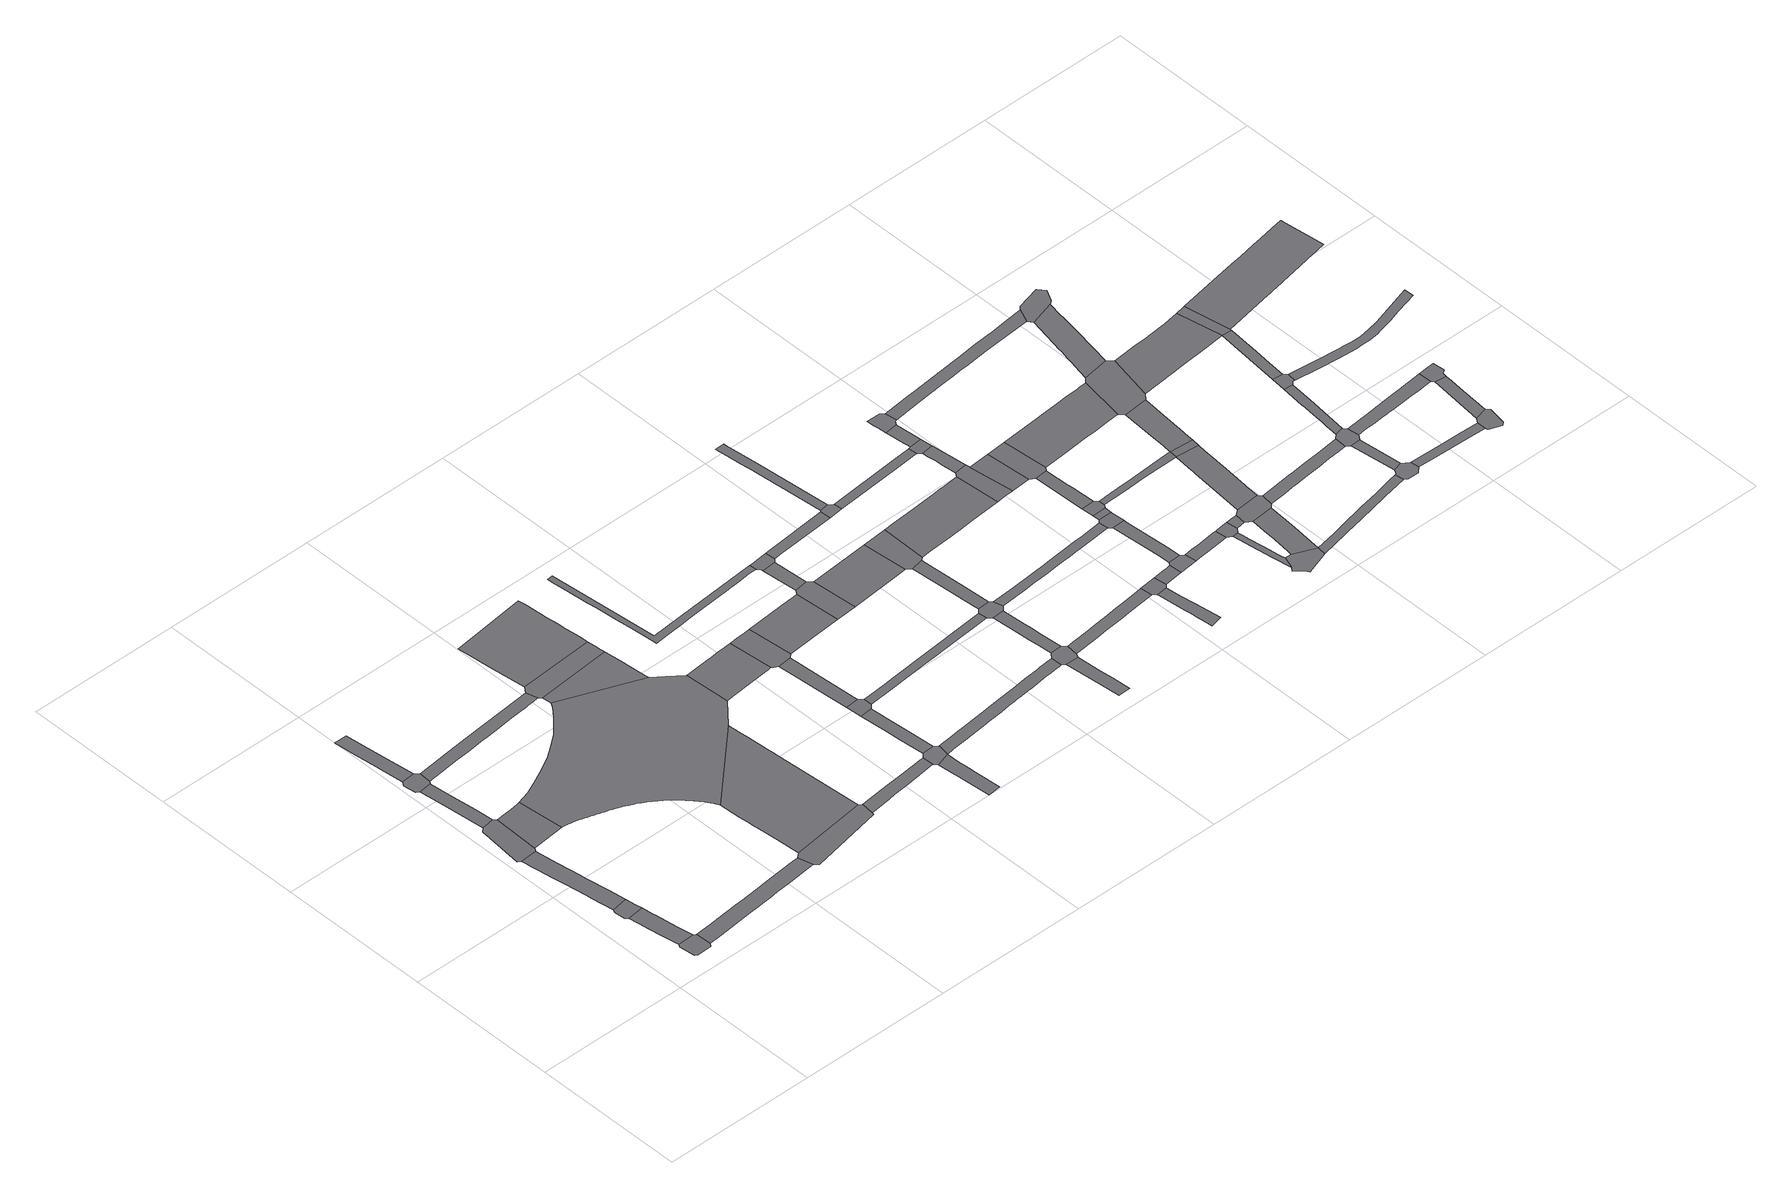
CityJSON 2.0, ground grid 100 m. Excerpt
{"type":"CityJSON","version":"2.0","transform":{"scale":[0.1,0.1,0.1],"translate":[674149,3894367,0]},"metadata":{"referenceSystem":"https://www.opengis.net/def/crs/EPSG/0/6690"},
"CityObjects":{
"road1":{"type":"Road","attributes":{"function":"9","usage":"9","RoadStructureAttribute.widthType":"9","RoadStructureAttribute.width":-9999,"RoadStructureAttribute.sectionType":"9"},"geometry":[{"type":"MultiSurface","lod":"1","boundaries":[[[0,1,2,3,4,5,6,7]]]}]},
"road2":{"type":"Road","attributes":{"function":"9","usage":"9","RoadStructureAttribute.widthType":"2","RoadStructureAttribute.width":10.24,"RoadStructureAttribute.sectionType":"1"},"geometry":[{"type":"MultiSurface","lod":"1","boundaries":[[[8,9,10,11,12,13,14,15,16,0,7]]]}]},
"road3":{"type":"Road","attributes":{"function":"9","usage":"9","RoadStructureAttribute.widthType":"9","RoadStructureAttribute.width":-9999,"RoadStructureAttribute.sectionType":"9"},"geometry":[{"type":"MultiSurface","lod":"1","boundaries":[[[17,18,19,12,11,20,21]]]}]},
"road4":{"type":"Road","attributes":{"function":"9","usage":"9","RoadStructureAttribute.widthType":"2","RoadStructureAttribute.width":10.24,"RoadStructureAttribute.sectionType":"1"},"geometry":[{"type":"MultiSurface","lod":"1","boundaries":[[[22,23,24,25,26,27,28,29,30,31,32,33,34,35,36,17,21]]]}]},
"road5":{"type":"Road","attributes":{"function":"9","usage":"9","RoadStructureAttribute.widthType":"9","RoadStructureAttribute.width":-9999,"RoadStructureAttribute.sectionType":"9"},"geometry":[{"type":"MultiSurface","lod":"1","boundaries":[[[37,38,39,27,26,40,41,42]]]}]},
"road6":{"type":"Road","attributes":{"function":"9","usage":"9","RoadStructureAttribute.widthType":"2","RoadStructureAttribute.width":6.86,"RoadStructureAttribute.sectionType":"1"},"geometry":[{"type":"MultiSurface","lod":"1","boundaries":[[[43,44,45,46,47,48,49,37,42]]]}]},
"road7":{"type":"Road","attributes":{"function":"9","usage":"9","RoadStructureAttribute.widthType":"9","RoadStructureAttribute.width":-9999,"RoadStructureAttribute.sectionType":"9"},"geometry":[{"type":"MultiSurface","lod":"1","boundaries":[[[50,51,52,48,47,53,54,55]]]}]},
"road8":{"type":"Road","attributes":{"function":"1","usage":"2","RoadStructureAttribute.widthType":"1","RoadStructureAttribute.width":35.46,"RoadStructureAttribute.sectionType":"7"},"geometry":[{"type":"MultiSurface","lod":"1","boundaries":[[[56,57,58,41,40,59,60,61]]]}]},
"road9":{"type":"Road","attributes":{"function":"9","usage":"9","RoadStructureAttribute.widthType":"2","RoadStructureAttribute.width":7.1,"RoadStructureAttribute.sectionType":"1"},"geometry":[{"type":"MultiSurface","lod":"1","boundaries":[[[62,63,64,65,66,67,68,50,55]]]}]},
"road10":{"type":"Road","attributes":{"function":"9","usage":"9","RoadStructureAttribute.widthType":"2","RoadStructureAttribute.width":9.06,"RoadStructureAttribute.sectionType":"1"},"geometry":[{"type":"MultiSurface","lod":"1","boundaries":[[[69,70,71,72,73,74,75,76,77,78,6,5,79,80,81,82,83,84,85,86,87,88,89]]]}]},
"road11":{"type":"Road","attributes":{"function":"9","usage":"9","RoadStructureAttribute.widthType":"2","RoadStructureAttribute.width":7.76,"RoadStructureAttribute.sectionType":"1"},"geometry":[{"type":"MultiSurface","lod":"1","boundaries":[[[90,91,92,93,54,53,94,95,96,97,98,99,100,101,102,103,104,105,106,107]]]}]},
"road12":{"type":"Road","attributes":{"function":"9","usage":"9","RoadStructureAttribute.widthType":"9","RoadStructureAttribute.width":-9999,"RoadStructureAttribute.sectionType":"9"},"geometry":[{"type":"MultiSurface","lod":"1","boundaries":[[[108,109,110,111,112,113,114,115,116,117,118,119,120,61,60,121,122,123,124,125,126,127,128,129,130,131,132,133,134,135,136,137,138,139,140,141,142,143,144,145,146,147,148,149,150,151,152,153,154,155,156,157,158,159,160,161,162,163,164,165,166,167,168,169,170,171,172,173,174,175,176,177,178,179,180,181,182,183,184,185,186,187,188]]]}]},
"road13":{"type":"Road","attributes":{"function":"9","usage":"9","RoadStructureAttribute.widthType":"9","RoadStructureAttribute.width":-9999,"RoadStructureAttribute.sectionType":"9"},"geometry":[{"type":"MultiSurface","lod":"1","boundaries":[[[189,190,191,192,89,88,193,194]]]}]},
"road14":{"type":"Road","attributes":{"function":"1","usage":"1","RoadStructureAttribute.widthType":"1","RoadStructureAttribute.width":35.46,"RoadStructureAttribute.sectionType":"7"},"geometry":[{"type":"MultiSurface","lod":"1","boundaries":[[[191,195,196,197,198,199,200,201,183,182,202,203,204,205,206,207,208,192]]]}]},
"road15":{"type":"Road","attributes":{"function":"1","usage":"1","RoadStructureAttribute.widthType":"1","RoadStructureAttribute.width":35.46,"RoadStructureAttribute.sectionType":"7"},"geometry":[{"type":"MultiSurface","lod":"1","boundaries":[[[209,210,211,212,213,214,108,188]]]}]},
"road16":{"type":"Road","attributes":{"function":"9","usage":"9","RoadStructureAttribute.widthType":"9","RoadStructureAttribute.width":-9999,"RoadStructureAttribute.sectionType":"9"},"geometry":[{"type":"MultiSurface","lod":"1","boundaries":[[[106,213,212,215,216,217,218,219,107]]]}]},
"road17":{"type":"Road","attributes":{"function":"1","usage":"1","RoadStructureAttribute.widthType":"1","RoadStructureAttribute.width":35.46,"RoadStructureAttribute.sectionType":"7"},"geometry":[{"type":"MultiSurface","lod":"1","boundaries":[[[220,221,219,218,222,223,224,225,226,227,228,229,230]]]}]},
"road18":{"type":"Road","attributes":{"function":"9","usage":"9","RoadStructureAttribute.widthType":"2","RoadStructureAttribute.width":7.78,"RoadStructureAttribute.sectionType":"1"},"geometry":[{"type":"MultiSurface","lod":"1","boundaries":[[[189,231,232,233,234,235,236,237,238,239,240,241,242,243,190]]]}]},
"road19":{"type":"Road","attributes":{"function":"9","usage":"9","RoadStructureAttribute.widthType":"2","RoadStructureAttribute.width":7.94,"RoadStructureAttribute.sectionType":"1"},"geometry":[{"type":"MultiSurface","lod":"1","boundaries":[[[244,245,246,247,248,249,250,251,252,253,254]]]}]},
"road20":{"type":"Road","attributes":{"function":"9","usage":"9","RoadStructureAttribute.widthType":"9","RoadStructureAttribute.width":-9999,"RoadStructureAttribute.sectionType":"9"},"geometry":[{"type":"MultiSurface","lod":"1","boundaries":[[[255,237,236,254,253,256,257]]]}]},
"road21":{"type":"Road","attributes":{"function":"9","usage":"2","RoadStructureAttribute.widthType":"1","RoadStructureAttribute.width":29.14,"RoadStructureAttribute.sectionType":"1"},"geometry":[{"type":"MultiSurface","lod":"1","boundaries":[[[258,259,260,261,262,186,185,263,264,265,266,267,268]]]}]},
"road22":{"type":"Road","attributes":{"function":"9","usage":"9","RoadStructureAttribute.widthType":"2","RoadStructureAttribute.width":7.85,"RoadStructureAttribute.sectionType":"1"},"geometry":[{"type":"MultiSurface","lod":"1","boundaries":[[[269,270,255,257,271,272,273,274]]]}]},
"road23":{"type":"Road","attributes":{"function":"9","usage":"9","RoadStructureAttribute.widthType":"9","RoadStructureAttribute.width":-9999,"RoadStructureAttribute.sectionType":"9"},"geometry":[{"type":"MultiSurface","lod":"1","boundaries":[[[273,275,276,277,278,274]]]}]},
"road24":{"type":"Road","attributes":{"function":"9","usage":"9","RoadStructureAttribute.widthType":"2","RoadStructureAttribute.width":7.85,"RoadStructureAttribute.sectionType":"1"},"geometry":[{"type":"MultiSurface","lod":"1","boundaries":[[[279,280,281,282,283,284,278,277,285,286,287,288]]]}]},
"road25":{"type":"Road","attributes":{"function":"9","usage":"9","RoadStructureAttribute.widthType":"9","RoadStructureAttribute.width":-9999,"RoadStructureAttribute.sectionType":"9"},"geometry":[{"type":"MultiSurface","lod":"1","boundaries":[[[289,290,268,267,291,279,288,292,293]]]}]},
"road26":{"type":"Road","attributes":{"function":"9","usage":"9","RoadStructureAttribute.widthType":"3","RoadStructureAttribute.width":5.05,"RoadStructureAttribute.sectionType":"1"},"geometry":[{"type":"MultiSurface","lod":"1","boundaries":[[[294,295,296,297,298,299,300,301,302,303,304,305,306,307,308,309,310,311,312,313,314,315,316,317,318,319,320,321]]]}]},
"road27":{"type":"Road","attributes":{"function":"9","usage":"9","RoadStructureAttribute.widthType":"2","RoadStructureAttribute.width":7.78,"RoadStructureAttribute.sectionType":"1"},"geometry":[{"type":"MultiSurface","lod":"1","boundaries":[[[322,323,324,325,326,327,328,329,330,331,332,333,334,335,336,256,253,337,338,339,340,341,342,343,344,345,346,347,348,349,350,351,352,353,354,355,356,357]]]}]},
"road28":{"type":"Road","attributes":{"function":"9","usage":"2","RoadStructureAttribute.widthType":"1","RoadStructureAttribute.width":29.14,"RoadStructureAttribute.sectionType":"1"},"geometry":[{"type":"MultiSurface","lod":"1","boundaries":[[[292,358,359,360,361,362,363,364,365,293]]]}]},
"road29":{"type":"Road","attributes":{"function":"9","usage":"9","RoadStructureAttribute.widthType":"3","RoadStructureAttribute.width":5.26,"RoadStructureAttribute.sectionType":"1"},"geometry":[{"type":"MultiSurface","lod":"1","boundaries":[[[366,367,368,369,370,371,372,373,374,375,276,275]]]}]},
"road30":{"type":"Road","attributes":{"function":"9","usage":"9","RoadStructureAttribute.widthType":"9","RoadStructureAttribute.width":-9999,"RoadStructureAttribute.sectionType":"9"},"geometry":[{"type":"MultiSurface","lod":"1","boundaries":[[[376,377,361,360,378,379]]]}]},
"road31":{"type":"Road","attributes":{"function":"9","usage":"9","RoadStructureAttribute.widthType":"2","RoadStructureAttribute.width":6.41,"RoadStructureAttribute.sectionType":"1"},"geometry":[{"type":"MultiSurface","lod":"1","boundaries":[[[376,380,381,377]]]}]},
"road32":{"type":"Road","attributes":{"function":"9","usage":"9","RoadStructureAttribute.widthType":"9","RoadStructureAttribute.width":-9999,"RoadStructureAttribute.sectionType":"9"},"geometry":[{"type":"MultiSurface","lod":"1","boundaries":[[[320,382,381,380,383,384,385,386,321]]]}]},
"road33":{"type":"Road","attributes":{"function":"9","usage":"9","RoadStructureAttribute.widthType":"2","RoadStructureAttribute.width":7.73,"RoadStructureAttribute.sectionType":"1"},"geometry":[{"type":"MultiSurface","lod":"1","boundaries":[[[387,388,389,390,391,392,393]]]}]},
"road34":{"type":"Road","attributes":{"function":"9","usage":"9","RoadStructureAttribute.widthType":"9","RoadStructureAttribute.width":-9999,"RoadStructureAttribute.sectionType":"9"},"geometry":[{"type":"MultiSurface","lod":"1","boundaries":[[[322,357,391,390,394,395,396,397,398]]]}]},
"road35":{"type":"Road","attributes":{"function":"9","usage":"2","RoadStructureAttribute.widthType":"1","RoadStructureAttribute.width":29.14,"RoadStructureAttribute.sectionType":"1"},"geometry":[{"type":"MultiSurface","lod":"1","boundaries":[[[399,400,401,379,378]]]}]},
"road36":{"type":"Road","attributes":{"function":"9","usage":"9","RoadStructureAttribute.widthType":"2","RoadStructureAttribute.width":7.37,"RoadStructureAttribute.sectionType":"1"},"geometry":[{"type":"MultiSurface","lod":"1","boundaries":[[[397,402,403,404,405,406,407,408,409,410,411,398]]]}]},
"road37":{"type":"Road","attributes":{"function":"9","usage":"9","RoadStructureAttribute.widthType":"3","RoadStructureAttribute.width":5.05,"RoadStructureAttribute.sectionType":"1"},"geometry":[{"type":"MultiSurface","lod":"1","boundaries":[[[412,413,414,415,384,383]]]}]},
"road38":{"type":"Road","attributes":{"function":"9","usage":"9","RoadStructureAttribute.widthType":"9","RoadStructureAttribute.width":-9999,"RoadStructureAttribute.sectionType":"9"},"geometry":[{"type":"MultiSurface","lod":"1","boundaries":[[[372,371,406,405,416,417,418,419]]]}]},
"road39":{"type":"Road","attributes":{"function":"9","usage":"9","RoadStructureAttribute.widthType":"2","RoadStructureAttribute.width":7.37,"RoadStructureAttribute.sectionType":"1"},"geometry":[{"type":"MultiSurface","lod":"1","boundaries":[[[418,420,421,422,423,424,425,426,427,419]]]}]},
"road40":{"type":"Road","attributes":{"function":"9","usage":"9","RoadStructureAttribute.widthType":"9","RoadStructureAttribute.width":-9999,"RoadStructureAttribute.sectionType":"9"},"geometry":[{"type":"MultiSurface","lod":"1","boundaries":[[[424,423,428,429,401,400]]]}]},
"road41":{"type":"Road","attributes":{"function":"9","usage":"9","RoadStructureAttribute.widthType":"2","RoadStructureAttribute.width":7.78,"RoadStructureAttribute.sectionType":"1"},"geometry":[{"type":"MultiSurface","lod":"1","boundaries":[[[394,430,431,432,433,434,435,436,437,438,439,440,441,442,443,444,445,395]]]}]},
"road42":{"type":"Road","attributes":{"function":"9","usage":"9","RoadStructureAttribute.widthType":"9","RoadStructureAttribute.width":-9999,"RoadStructureAttribute.sectionType":"9"},"geometry":[{"type":"MultiSurface","lod":"1","boundaries":[[[446,447,414,413,448,449]]]}]},
"road43":{"type":"Road","attributes":{"function":"9","usage":"9","RoadStructureAttribute.widthType":"2","RoadStructureAttribute.width":7.17,"RoadStructureAttribute.sectionType":"1"},"geometry":[{"type":"MultiSurface","lod":"1","boundaries":[[[450,451,452,447,446,453,454,455,456,457]]]}]},
"road44":{"type":"Road","attributes":{"function":"9","usage":"9","RoadStructureAttribute.widthType":"3","RoadStructureAttribute.width":5.62,"RoadStructureAttribute.sectionType":"1"},"geometry":[{"type":"MultiSurface","lod":"1","boundaries":[[[458,459,460,461,462,463,464,465,466,467,468,469,470,471,472,473,474,475,476,477,417,416]]]}]},
"road45":{"type":"Road","attributes":{"function":"9","usage":"2","RoadStructureAttribute.widthType":"1","RoadStructureAttribute.width":29.14,"RoadStructureAttribute.sectionType":"1"},"geometry":[{"type":"MultiSurface","lod":"1","boundaries":[[[478,479,480,481,482,483,484,485,486,429,428,487,488,489,490,491,492,493]]]}]},
"road46":{"type":"Road","attributes":{"function":"9","usage":"9","RoadStructureAttribute.widthType":"2","RoadStructureAttribute.width":7.45,"RoadStructureAttribute.sectionType":"1"},"geometry":[{"type":"MultiSurface","lod":"1","boundaries":[[[494,495,496,497,498,499,500,501,502,503,504,505]]]}]},
"road47":{"type":"Road","attributes":{"function":"9","usage":"9","RoadStructureAttribute.widthType":"9","RoadStructureAttribute.width":-9999,"RoadStructureAttribute.sectionType":"9"},"geometry":[{"type":"MultiSurface","lod":"1","boundaries":[[[504,506,507,508,438,437,509,505]]]}]},
"road48":{"type":"Road","attributes":{"function":"9","usage":"9","RoadStructureAttribute.widthType":"3","RoadStructureAttribute.width":5.05,"RoadStructureAttribute.sectionType":"1"},"geometry":[{"type":"MultiSurface","lod":"1","boundaries":[[[510,449,448,511,512,513,514,515,516]]]}]},
"road49":{"type":"Road","attributes":{"function":"9","usage":"9","RoadStructureAttribute.widthType":"2","RoadStructureAttribute.width":7.78,"RoadStructureAttribute.sectionType":"1"},"geometry":[{"type":"MultiSurface","lod":"1","boundaries":[[[517,518,507,506,519,520,521]]]}]},
"road50":{"type":"Road","attributes":{"function":"9","usage":"9","RoadStructureAttribute.widthType":"9","RoadStructureAttribute.width":-9999,"RoadStructureAttribute.sectionType":"9"},"geometry":[{"type":"MultiSurface","lod":"1","boundaries":[[[521,520,522,523,524,525]]]}]},
"road51":{"type":"Road","attributes":{"function":"9","usage":"9","RoadStructureAttribute.widthType":"9","RoadStructureAttribute.width":-9999,"RoadStructureAttribute.sectionType":"9"},"geometry":[{"type":"MultiSurface","lod":"1","boundaries":[[[478,493,526,527,528,529,530,531,532]]]}]},
"road52":{"type":"Road","attributes":{"function":"9","usage":"9","RoadStructureAttribute.widthType":"2","RoadStructureAttribute.width":7.69,"RoadStructureAttribute.sectionType":"1"},"geometry":[{"type":"MultiSurface","lod":"1","boundaries":[[[533,534,535,525,524,536,537,538,539]]]}]},
"road53":{"type":"Road","attributes":{"function":"9","usage":"9","RoadStructureAttribute.widthType":"2","RoadStructureAttribute.width":8.04,"RoadStructureAttribute.sectionType":"1"},"geometry":[{"type":"MultiSurface","lod":"1","boundaries":[[[531,540,541,542,543,544,545,546,547,532]]]}]},
"road54":{"type":"Road","attributes":{"function":"9","usage":"9","RoadStructureAttribute.widthType":"9","RoadStructureAttribute.width":-9999,"RoadStructureAttribute.sectionType":"9"},"geometry":[{"type":"MultiSurface","lod":"1","boundaries":[[[538,548,549,550,469,468,539]]]}]},
"road55":{"type":"Road","attributes":{"function":"9","usage":"9","RoadStructureAttribute.widthType":"9","RoadStructureAttribute.width":-9999,"RoadStructureAttribute.sectionType":"9"},"geometry":[{"type":"MultiSurface","lod":"1","boundaries":[[[542,541,551,552,553,516,515]]]}]},
"road56":{"type":"Road","attributes":{"function":"9","usage":"9","RoadStructureAttribute.widthType":"2","RoadStructureAttribute.width":7.69,"RoadStructureAttribute.sectionType":"1"},"geometry":[{"type":"MultiSurface","lod":"1","boundaries":[[[549,554,555,550]]]}]},
"road57":{"type":"Road","attributes":{"function":"9","usage":"2","RoadStructureAttribute.widthType":"1","RoadStructureAttribute.width":29.14,"RoadStructureAttribute.sectionType":"1"},"geometry":[{"type":"MultiSurface","lod":"1","boundaries":[[[556,557,558,529,528]]]}]},
"road58":{"type":"Road","attributes":{"function":"9","usage":"9","RoadStructureAttribute.widthType":"2","RoadStructureAttribute.width":8.04,"RoadStructureAttribute.sectionType":"1"},"geometry":[{"type":"MultiSurface","lod":"1","boundaries":[[[559,560,561,552,551,562,563]]]}]},
"road59":{"type":"Road","attributes":{"function":"9","usage":"9","RoadStructureAttribute.widthType":"9","RoadStructureAttribute.width":-9999,"RoadStructureAttribute.sectionType":"9"},"geometry":[{"type":"MultiSurface","lod":"1","boundaries":[[[564,565,566,567,555,554,568]]]}]},
"road60":{"type":"Road","attributes":{"function":"9","usage":"9","RoadStructureAttribute.widthType":"9","RoadStructureAttribute.width":-9999,"RoadStructureAttribute.sectionType":"9"},"geometry":[{"type":"MultiSurface","lod":"1","boundaries":[[[569,570,559,563,571,572,573,574,575]]]}]},
"road61":{"type":"Road","attributes":{"function":"9","usage":"9","RoadStructureAttribute.widthType":"2","RoadStructureAttribute.width":7.78,"RoadStructureAttribute.sectionType":"1"},"geometry":[{"type":"MultiSurface","lod":"1","boundaries":[[[576,577,578,579,580,581,523,522,582,583,584,585]]]}]},
"road62":{"type":"Road","attributes":{"function":"9","usage":"9","RoadStructureAttribute.widthType":"2","RoadStructureAttribute.width":7.69,"RoadStructureAttribute.sectionType":"1"},"geometry":[{"type":"MultiSurface","lod":"1","boundaries":[[[586,587,588,566,565,589,590,591,592]]]}]},
"road63":{"type":"Road","attributes":{"function":"9","usage":"9","RoadStructureAttribute.widthType":"9","RoadStructureAttribute.width":-9999,"RoadStructureAttribute.sectionType":"9"},"geometry":[{"type":"MultiSurface","lod":"1","boundaries":[[[558,557,592,591,593,594]]]}]},
"road64":{"type":"Road","attributes":{"function":"9","usage":"9","RoadStructureAttribute.widthType":"3","RoadStructureAttribute.width":4.01,"RoadStructureAttribute.sectionType":"1"},"geometry":[{"type":"MultiSurface","lod":"1","boundaries":[[[595,596,597,598,599,600,601,602,603,604,605,606]]]}]},
"road65":{"type":"Road","attributes":{"function":"9","usage":"9","RoadStructureAttribute.widthType":"9","RoadStructureAttribute.width":-9999,"RoadStructureAttribute.sectionType":"9"},"geometry":[{"type":"MultiSurface","lod":"1","boundaries":[[[607,603,602,608,609,610,611,576,585]]]}]},
"road66":{"type":"Road","attributes":{"function":"9","usage":"9","RoadStructureAttribute.widthType":"9","RoadStructureAttribute.width":-9999,"RoadStructureAttribute.sectionType":"9"},"geometry":[{"type":"MultiSurface","lod":"1","boundaries":[[[612,613,614,615,616,617,595,606]]]}]},
"road67":{"type":"Road","attributes":{"function":"9","usage":"9","RoadStructureAttribute.widthType":"2","RoadStructureAttribute.width":7.78,"RoadStructureAttribute.sectionType":"1"},"geometry":[{"type":"MultiSurface","lod":"1","boundaries":[[[618,609,608,619,620]]]}]},
"road68":{"type":"Road","attributes":{"function":"9","usage":"9","RoadStructureAttribute.widthType":"4","RoadStructureAttribute.width":3.85,"RoadStructureAttribute.sectionType":"1"},"geometry":[{"type":"MultiSurface","lod":"1","boundaries":[[[621,622,623,624,625,626,627,628,629,630,631,632,564,568]]]}]},
"road69":{"type":"Road","attributes":{"function":"9","usage":"9","RoadStructureAttribute.widthType":"2","RoadStructureAttribute.width":14.6,"RoadStructureAttribute.sectionType":"1"},"geometry":[{"type":"MultiSurface","lod":"1","boundaries":[[[633,634,635,636,637,638,639,640,617,616]]]}]},
"road70":{"type":"Road","attributes":{"function":"9","usage":"9","RoadStructureAttribute.widthType":"9","RoadStructureAttribute.width":-9999,"RoadStructureAttribute.sectionType":"9"},"geometry":[{"type":"MultiSurface","lod":"1","boundaries":[[[636,635,641,642,643,644,620,619]]]}]},
"road71":{"type":"Road","attributes":{"function":"9","usage":"2","RoadStructureAttribute.widthType":"1","RoadStructureAttribute.width":29.14,"RoadStructureAttribute.sectionType":"1"},"geometry":[{"type":"MultiSurface","lod":"1","boundaries":[[[593,645,646,647,648,649,650,651,652,653,654,655,656,657,658,659,660,661,594]]]}]},
"road72":{"type":"Road","attributes":{"function":"9","usage":"9","RoadStructureAttribute.widthType":"2","RoadStructureAttribute.width":14.6,"RoadStructureAttribute.sectionType":"1"},"geometry":[{"type":"MultiSurface","lod":"1","boundaries":[[[627,662,663,664,665,644,643,666,667,668,669,670,671,672,673]]]}]},
"road73":{"type":"Road","attributes":{"function":"9","usage":"9","RoadStructureAttribute.widthType":"2","RoadStructureAttribute.width":7.32,"RoadStructureAttribute.sectionType":"1"},"geometry":[{"type":"MultiSurface","lod":"1","boundaries":[[[674,675,676,677,678,679,680,681,682,683,573,572,684,685,686,687,688,689,690,691,692,693]]]}]},
"road74":{"type":"Road","attributes":{"function":"9","usage":"9","RoadStructureAttribute.widthType":"9","RoadStructureAttribute.width":-9999,"RoadStructureAttribute.sectionType":"9"},"geometry":[{"type":"MultiSurface","lod":"1","boundaries":[[[628,627,673,694]]]}]},
"road75":{"type":"Road","attributes":{"function":"9","usage":"9","RoadStructureAttribute.widthType":"3","RoadStructureAttribute.width":5.56,"RoadStructureAttribute.sectionType":"1"},"geometry":[{"type":"MultiSurface","lod":"1","boundaries":[[[615,695,696,697,698,699,700,701,702,703,704,705,706,707,708,709,710,711,616]]]}]},
"road76":{"type":"Road","attributes":{"function":"9","usage":"9","RoadStructureAttribute.widthType":"2","RoadStructureAttribute.width":14.6,"RoadStructureAttribute.sectionType":"1"},"geometry":[{"type":"MultiSurface","lod":"1","boundaries":[[[712,713,714,715,716,717,718,719,628,694]]]}]},
"road77":{"type":"Road","attributes":{"function":"9","usage":"9","RoadStructureAttribute.widthType":"2","RoadStructureAttribute.width":8.01,"RoadStructureAttribute.sectionType":"1"},"geometry":[{"type":"MultiSurface","lod":"1","boundaries":[[[720,721,722,723,724,725,726,727,728,729,730,731,642,641,732,733,734,735,736,737,738,739]]]}]},
"road78":{"type":"Road","attributes":{"function":"9","usage":"9","RoadStructureAttribute.widthType":"9","RoadStructureAttribute.width":-9999,"RoadStructureAttribute.sectionType":"9"},"geometry":[{"type":"MultiSurface","lod":"1","boundaries":[[[715,740,741,742,743,653,652,716]]]}]},
"road79":{"type":"Road","attributes":{"function":"9","usage":"9","RoadStructureAttribute.widthType":"1","RoadStructureAttribute.width":15.49,"RoadStructureAttribute.sectionType":"1"},"geometry":[{"type":"MultiSurface","lod":"1","boundaries":[[[744,745,746,747,748,749,750,751,752,753,754,755,756,757,758,759,743,742]]]}]},
"road80":{"type":"Road","attributes":{"function":"9","usage":"9","RoadStructureAttribute.widthType":"9","RoadStructureAttribute.width":-9999,"RoadStructureAttribute.sectionType":"9"},"geometry":[{"type":"MultiSurface","lod":"1","boundaries":[[[702,760,761,762,763,764,765,766,703]]]}]},
"road81":{"type":"Road","attributes":{"function":"9","usage":"9","RoadStructureAttribute.widthType":"3","RoadStructureAttribute.width":5.06,"RoadStructureAttribute.sectionType":"1"},"geometry":[{"type":"MultiSurface","lod":"1","boundaries":[[[767,768,765,764,769,770]]]}]},
"road82":{"type":"Road","attributes":{"function":"9","usage":"9","RoadStructureAttribute.widthType":"9","RoadStructureAttribute.width":-9999,"RoadStructureAttribute.sectionType":"9"},"geometry":[{"type":"MultiSurface","lod":"1","boundaries":[[[771,767,770,772,773,774,775,720,739]]]}]},
"road83":{"type":"Road","attributes":{"function":"9","usage":"9","RoadStructureAttribute.widthType":"9","RoadStructureAttribute.width":-9999,"RoadStructureAttribute.sectionType":"9"},"geometry":[{"type":"MultiSurface","lod":"1","boundaries":[[[750,776,777,778,779,693,692,751]]]}]},
"road84":{"type":"Road","attributes":{"function":"9","usage":"9","RoadStructureAttribute.widthType":"2","RoadStructureAttribute.width":6.04,"RoadStructureAttribute.sectionType":"1"},"geometry":[{"type":"MultiSurface","lod":"1","boundaries":[[[780,781,782,783,784,785,775,774,786,787,788,789]]]}]},
"road85":{"type":"Road","attributes":{"function":"9","usage":"2","RoadStructureAttribute.widthType":"1","RoadStructureAttribute.width":29.14,"RoadStructureAttribute.sectionType":"1"},"geometry":[{"type":"MultiSurface","lod":"1","boundaries":[[[790,791,792,793,794,741,740,795,796,797,798,799,800]]]}]},
"road86":{"type":"Road","attributes":{"function":"9","usage":"9","RoadStructureAttribute.widthType":"3","RoadStructureAttribute.width":5.56,"RoadStructureAttribute.sectionType":"1"},"geometry":[{"type":"MultiSurface","lod":"1","boundaries":[[[801,802,803,763,762,804,805,806,807,808]]]}]},
"road87":{"type":"Road","attributes":{"function":"9","usage":"9","RoadStructureAttribute.widthType":"9","RoadStructureAttribute.width":-9999,"RoadStructureAttribute.sectionType":"9"},"geometry":[{"type":"MultiSurface","lod":"1","boundaries":[[[788,809,810,811,812,813,789]]]}]},
"road88":{"type":"Road","attributes":{"function":"9","usage":"9","RoadStructureAttribute.widthType":"2","RoadStructureAttribute.width":6.04,"RoadStructureAttribute.sectionType":"1"},"geometry":[{"type":"MultiSurface","lod":"1","boundaries":[[[812,814,815,816,817,818,799,819,813]]]}]},
"road89":{"type":"Road","attributes":{"function":"9","usage":"9","RoadStructureAttribute.widthType":"2","RoadStructureAttribute.width":8.01,"RoadStructureAttribute.sectionType":"1"},"geometry":[{"type":"MultiSurface","lod":"1","boundaries":[[[820,821,822,823,824,825,826,827,828,829,830,773,772,831,832,833,834,835,836,837,838,839,840,841,842]]]}]},
"road90":{"type":"Road","attributes":{"function":"9","usage":"9","RoadStructureAttribute.widthType":"9","RoadStructureAttribute.width":-9999,"RoadStructureAttribute.sectionType":"9"},"geometry":[{"type":"MultiSurface","lod":"1","boundaries":[[[818,843,844,800,799]]]}]},
"road91":{"type":"Road","attributes":{"function":"9","usage":"9","RoadStructureAttribute.widthType":"9","RoadStructureAttribute.width":-9999,"RoadStructureAttribute.sectionType":"9"},"geometry":[{"type":"MultiSurface","lod":"1","boundaries":[[[845,846,808,807,847,848,849,850]]]}]},
"road92":{"type":"Road","attributes":{"function":"9","usage":"9","RoadStructureAttribute.widthType":"2","RoadStructureAttribute.width":6.86,"RoadStructureAttribute.sectionType":"1"},"geometry":[{"type":"MultiSurface","lod":"1","boundaries":[[[851,846,845,852,853,854,855]]]}]},
"road93":{"type":"Road","attributes":{"function":"9","usage":"9","RoadStructureAttribute.widthType":"9","RoadStructureAttribute.width":-9999,"RoadStructureAttribute.sectionType":"9"},"geometry":[{"type":"MultiSurface","lod":"1","boundaries":[[[855,854,856,857,858,859,860,820,842]]]}]},
"road94":{"type":"Road","attributes":{"function":"9","usage":"9","RoadStructureAttribute.widthType":"3","RoadStructureAttribute.width":5.66,"RoadStructureAttribute.sectionType":"1"},"geometry":[{"type":"MultiSurface","lod":"1","boundaries":[[[861,862,863,864,865,866,867,868,869,811,810,870,871,872,873,874,875,876,877,878,879,880,881,882,883]]]}]},
"road95":{"type":"Road","attributes":{"function":"9","usage":"2","RoadStructureAttribute.widthType":"1","RoadStructureAttribute.width":29.14,"RoadStructureAttribute.sectionType":"1"},"geometry":[{"type":"MultiSurface","lod":"1","boundaries":[[[884,885,886,887,888,889,890,891,892,844,843,893,894,895,896,897,898,899,900,901,902,903,904,905]]]}]}
},
"vertices":[
[237,259,0],[225,242,0],[237,139,0],[253,127,0],[350,133,0],[367,152,0],[361,253,0],[345,266,0],
[326,379,0],[306,521,0],[303,539,0],[293,611,0],[186,596,0],[194,546,0],[197,526,0],[206,464,0],[220,373,0],
[173,705,0],[160,686,0],[169,614,0],[286,660,0],[277,721,0],
[260,836,0],[239,987,0],[232,1035,0],[210,1186,0],[189,1338,0],[80,1330,0],[85,1295,0],[90,1261,0],[96,1222,0],[112,1113,0],[119,1057,0],[124,1033,0],[135,960,0],[145,890,0],[150,854,0],
[114,1669,0],[91,1647,0],[60,1344,0],[201,1358,0],[215,1665,0],[196,1682,0],
[183,1807,0],[170,1934,0],[162,2007,0],[157,2057,0],[149,2124,0],[68,2114,0],[83,1972,0],
[53,2238,0],[34,2208,0],[47,2127,0],[162,2141,0],[166,2222,0],[140,2242,0],
[377,1683,0],[327,1677,0],[281,1672,0],[234,1364,0],[426,1384,0],[396,1685,0],
[121,2399,0],[102,2567,0],[85,2715,0],[1,2716,0],[16,2573,0],[33,2422,0],[36,2393,0],
[1144,332,0],[1042,322,0],[921,310,0],[856,303,0],[732,289,0],[678,285,0],[608,278,0],[541,271,0],[464,263,0],[411,258,0],[458,161,0],[644,180,0],[695,186,0],[757,192,0],[809,197,0],[857,202,0],[913,208,0],[929,210,0],[1000,217,0],[1205,238,0],[1183,336,0],
[957,2302,0],[692,2276,0],[541,2261,0],[375,2244,0],[257,2151,0],[393,2166,0],[447,2171,0],[497,2177,0],[521,2179,0],[600,2187,0],[624,2190,0],[694,2197,0],[834,2212,0],[954,2224,0],[968,2226,0],[1012,2231,0],[1047,2234,0],[1027,2309,0],
[1073,2158,0],[1055,2126,0],[1001,2061,0],[978,2034,0],[908,1963,0],[818,1891,0],[793,1874,0],[750,1844,0],[729,1833,0],[668,1800,0],[559,1746,0],[483,1714,0],[436,1698,0],[435,1383,0],[450,1381,0],[465,1379,0],[469,1379,0],[482,1376,0],[494,1374,0],[509,1371,0],[523,1367,0],[538,1363,0],[552,1359,0],[567,1354,0],[581,1350,0],[595,1345,0],[610,1340,0],[614,1339,0],[638,1331,0],[653,1326,0],[667,1322,0],[681,1317,0],[695,1313,0],[710,1308,0],[724,1303,0],[738,1298,0],[752,1292,0],[780,1281,0],[793,1275,0],[807,1269,0],[810,1268,0],[821,1263,0],[834,1256,0],[848,1250,0],[861,1243,0],[874,1235,0],[887,1228,0],[900,1220,0],[913,1212,0],[926,1204,0],[950,1187,0],[963,1178,0],[974,1169,0],[986,1160,0],[998,1150,0],[1009,1140,0],[1020,1130,0],[1023,1127,0],[1041,1109,0],[1052,1098,0],[1062,1087,0],[1072,1076,0],[1075,1072,0],[1082,1064,0],[1091,1053,0],[1101,1042,0],[1111,1030,0],[1120,1018,0],[1129,1006,0],[1137,993,0],[1145,981,0],[1151,972,0],[1159,954,0],[1160,952,0],[1169,932,0],[1642,1371,0],[1644,1373,0],[1774,1521,0],[1756,1821,0],[1670,1888,0],[1595,1947,0],
[1725,327,0],[1732,410,0],[1713,425,0],[1214,360,0],[1233,214,0],[1720,310,0],
[1678,894,0],[1670,1010,0],[1668,1030,0],[1665,1066,0],[1664,1091,0],[1653,1227,0],[1648,1297,0],[1176,840,0],[1180,787,0],[1186,711,0],[1188,686,0],[1190,666,0],[1196,586,0],[1202,513,0],
[1593,1969,0],[1584,2063,0],[1576,2148,0],[1566,2262,0],[1067,2217,0],[1071,2181,0],
[1564,2279,0],[1563,2293,0],[1560,2334,0],[1555,2383,0],[1058,2350,0],
[1018,2718,0],[1031,2598,0],[1549,2446,0],[1545,2496,0],[1541,2540,0],[1536,2596,0],[1528,2681,0],[1525,2720,0],[1514,2833,0],[1510,2881,0],[1008,2819,0],
[1865,345,0],[1913,351,0],[1995,361,0],[2095,373,0],[2191,385,0],[2228,390,0],[2230,463,0],[2205,461,0],[2141,454,0],[2125,452,0],[2050,444,0],[1955,434,0],[1886,427,0],
[2261,251,0],[2262,235,0],[2274,91,0],[2281,2,0],[2367,11,0],[2355,185,0],[2352,218,0],[2350,256,0],[2345,316,0],[2344,392,0],[2252,365,0],
[2251,489,0],[2358,476,0],[2331,493,0],
[2034,1844,0],[2015,1842,0],[1968,1838,0],[1849,1829,0],[1784,1823,0],[1831,1527,0],[1967,1540,0],[2065,1550,0],[2107,1554,0],[2130,1557,0],[2106,1850,0],
[2230,758,0],[2238,653,0],[2317,678,0],[2310,770,0],[2297,944,0],[2216,937,0],
[2322,970,0],[2320,1025,0],[2294,1050,0],[2208,1044,0],
[2169,1534,0],[2170,1518,0],[2174,1475,0],[2178,1420,0],[2198,1169,0],[2205,1078,0],[2292,1080,0],[2282,1217,0],[2272,1359,0],[2259,1542,0],
[2221,1859,0],[2157,1854,0],[2144,1548,0],[2283,1563,0],[2258,1862,0],
[2157,2198,0],[1846,2172,0],[1834,2311,0],[1781,2902,0],[1742,2899,0],[1746,2857,0],[1757,2747,0],[1769,2614,0],[1776,2549,0],[1790,2405,0],[1798,2317,0],[1813,2166,0],[1817,2120,0],[1908,2129,0],[2014,2138,0],[2093,2146,0],[2202,2156,0],[2339,2169,0],[2350,2170,0],[2398,2175,0],[2418,2177,0],[2447,2179,0],[2495,2184,0],[2541,2188,0],[2557,2190,0],[2585,2192,0],[2616,2191,0],[2612,2238,0],
[3283,578,0],[3239,573,0],[3220,571,0],[3191,568,0],[3172,565,0],[3064,554,0],[2966,543,0],[2901,535,0],[2879,533,0],[2811,526,0],[2706,514,0],[2558,498,0],[2510,492,0],[2447,485,0],[2395,480,0],[2392,402,0],[2413,405,0],[2431,407,0],[2494,414,0],[2552,420,0],[2663,433,0],[2695,436,0],[2743,442,0],[2791,447,0],[2856,455,0],[2902,460,0],[2913,461,0],[2957,466,0],[3020,473,0],[3039,475,0],[3089,481,0],[3166,490,0],[3186,492,0],[3242,498,0],[3270,501,0],[3284,503,0],
[2311,1566,0],[2453,1578,0],[2660,1595,0],[2635,1893,0],[2612,1891,0],[2562,1887,0],[2518,1884,0],[2366,1871,0],
[2511,987,0],[2626,998,0],[2745,1009,0],[2834,1017,0],[2935,1026,0],[3252,1055,0],[3246,1110,0],[3116,1098,0],[2558,1047,0],[2484,1040,0],
[2745,1932,0],[2657,1917,0],[2797,1606,0],[2772,1904,0],
[2727,2164,0],[2636,2156,0],
[2635,2172,0],[2748,2185,0],[2742,2249,0],[2675,2243,0],[2631,2239,0],
[3423,111,0],[3413,237,0],[3405,326,0],[3392,485,0],[3305,488,0],[3326,293,0],[3344,111,0],
[3405,514,0],[3414,590,0],[3403,599,0],[3387,612,0],[3311,612,0],
[3180,1639,0],[3201,1640,0],[3177,1937,0],
[3376,757,0],[3371,825,0],[3367,881,0],[3356,1037,0],[3279,1032,0],[3281,1007,0],[3286,941,0],[3292,859,0],[3299,769,0],[3303,711,0],
[2794,2189,0],[3193,2223,0],[3187,2290,0],[2763,2251,0],
[3382,1064,0],[3366,1125,0],[3350,1142,0],[3271,1137,0],
[3338,1318,0],[3329,1444,0],[3322,1546,0],[3315,1635,0],[3233,1616,0],[3248,1423,0],[3263,1226,0],[3268,1163,0],
[3334,1651,0],[3339,1950,0],
[3527,528,0],[3601,536,0],[3634,540,0],[3690,546,0],[3786,556,0],[3816,560,0],[3877,567,0],[4028,583,0],[4019,661,0],[3991,658,0],[3881,645,0],[3814,637,0],[3739,628,0],[3628,615,0],[3577,609,0],[3457,595,0],
[3253,2308,0],[3197,2302,0],[3287,2232,0],[3282,2288,0],
[3131,2968,0],[3141,2871,0],[3147,2811,0],[3211,2751,0],[3208,2794,0],[3185,3035,0],[3184,3051,0],[3123,3048,0],
[3560,1080,0],[3636,1087,0],[3688,1091,0],[3744,1096,0],[3805,1102,0],[3871,1108,0],[3920,1112,0],[3968,1117,0],[3995,1119,0],[4060,1125,0],[4226,1140,0],[4219,1200,0],[4067,1186,0],[4048,1184,0],[4022,1182,0],[3802,1162,0],[3776,1159,0],[3684,1151,0],[3652,1148,0],[3526,1136,0],
[3916,1997,0],[3802,1988,0],[3788,1987,0],[3743,1983,0],[3641,1975,0],[3606,1972,0],[3574,1969,0],[3462,1960,0],[3407,1956,0],[3418,1658,0],[3459,1661,0],[3565,1669,0],[3641,1675,0],[3732,1683,0],[3791,1688,0],[3937,1699,0],
[4053,552,0],[4073,371,0],[4077,336,0],[4084,272,0],[4085,258,0],[4094,179,0],[4174,197,0],[4161,287,0],[4148,376,0],[4135,465,0],[4123,570,0],[4052,562,0],
[4141,593,0],[4130,674,0],[4056,666,0],[4051,566,0],
[3777,2332,0],[3334,2236,0],[3439,2245,0],[3711,2268,0],[3774,2273,0],[3888,2283,0],[3883,2341,0],
[4237,687,0],[4213,684,0],[4227,603,0],[4269,608,0],[4260,690,0],
[4389,621,0],[4380,697,0],[4357,715,0],[4276,711,0],
[3995,1704,0],[4030,1707,0],[4059,1709,0],[4020,2006,0],[4020,2009,0],[4017,2034,0],[3933,2025,0],
[4259,966,0],[4265,881,0],[4271,798,0],[4352,794,0],[4332,1104,0],[4331,1125,0],[4247,1121,0],
[4000,2190,0],[3991,2272,0],[3912,2263,0],[3915,2228,0],[3920,2174,0],[3925,2119,0],[3929,2068,0],[3932,2042,0],
[4326,1198,0],[4326,1221,0],[4237,1220,0],
[3983,2352,0],[3900,2343,0],[3897,2343,0],
[4326,1268,0],[4235,1265,0],
[4100,1712,0],[4184,1717,0],[4160,2017,0],
[3883,2519,0],[3890,2449,0],[3893,2415,0],[3980,2382,0],[3964,2527,0],
[4339,1330,0],[4319,1350,0],[4232,1347,0],[4234,1287,0],[4340,1290,0],
[3875,2602,0],[3878,2574,0],[3981,2553,0],[3996,2555,0],[3985,2634,0],[3961,2652,0],[3870,2655,0],
[4630,725,0],[4615,724,0],[4528,714,0],[4486,709,0],[4452,706,0],[4414,701,0],[4419,624,0],[4485,632,0],[4590,643,0],[4639,649,0],
[4221,1629,0],[4225,1536,0],[4226,1490,0],[4309,1511,0],[4307,1543,0],[4299,1705,0],[4218,1697,0],
[4317,1728,0],[4293,2027,0],
[4754,310,0],[4752,323,0],[4751,323,0],[4732,459,0],[4730,472,0],[4718,551,0],[4712,599,0],[4707,633,0],[4669,628,0],[4687,502,0],[4708,361,0],[4727,230,0],
[4669,630,0],[4731,661,0],[4722,735,0],[4705,733,0],[4647,727,0],
[4711,206,0],[4762,160,0],[4776,134,0],[4934,189,0],[4941,247,0],[4799,309,0],
[4775,742,0],[4790,670,0],[4799,744,0],
[4405,1293,0],[4421,1293,0],[4511,1297,0],[4643,1303,0],[4749,1307,0],[4883,1307,0],[4886,1307,0],[4892,1361,0],[4889,1361,0],[4595,1342,0],[4487,1337,0],[4442,1335,0],
[4950,350,0],[4960,455,0],[4977,657,0],[4831,643,0],[4823,548,0],[4816,457,0],[4816,454,0],[4803,343,0],
[5000,680,0],[5011,761,0],[4991,783,0],[4835,770,0],
[4388,1733,0],[4481,1741,0],[4529,1745,0],[4631,1753,0],[4699,1758,0],[4770,1764,0],[4822,1768,0],[4891,1774,0],[4943,2079,0],[4893,2075,0],[4873,2073,0],[4797,2067,0],[4713,2061,0],[4712,2061,0],[4606,2052,0],[4559,2048,0],[4352,2032,0],
[4886,1304,0],[4877,1203,0],[4873,1157,0],[4871,1136,0],[5000,877,0],[5001,892,0],[5013,1023,0],[5017,1058,0],[5022,1111,0],[5024,1140,0],[5034,1243,0],[5039,1293,0],
[5069,2748,0],[5051,2746,0],[4961,2736,0],[4858,2725,0],[4817,2721,0],[4710,2710,0],[4585,2697,0],[4536,2692,0],[4216,2658,0],[4174,2654,0],[4116,2571,0],[4212,2581,0],[4374,2597,0],[4469,2607,0],[4530,2613,0],[4564,2616,0],[4674,2627,0],[4761,2636,0],[5050,2659,0],[5088,2750,0],
[5044,1347,0],
[5222,249,0],[5253,255,0],[5292,264,0],[5357,277,0],[5402,287,0],[5451,297,0],[5494,306,0],[5657,339,0],[5645,395,0],[5597,385,0],[5558,377,0],[5470,358,0],[5336,330,0],[5269,316,0],[5229,308,0],[5168,295,0],[5084,277,0],
[5048,1386,0],[5055,1461,0],[5065,1567,0],[5083,1758,0],[4923,1743,0],[4905,1503,0],[4899,1420,0],[4893,1364,0],
[5612,828,0],[5585,823,0],[5568,821,0],[5508,815,0],[5467,811,0],[5401,803,0],[5336,796,0],[5290,791,0],[5253,787,0],[5245,787,0],[5131,774,0],[5068,767,0],[5114,693,0],[5179,701,0],[5219,705,0],[5284,713,0],[5398,725,0],[5479,734,0],[5551,743,0],[5609,749,0],
[5116,1795,0],[5178,2101,0],[5143,2135,0],[4971,2108,0],
[5165,2262,0],[5175,2319,0],[5182,2355,0],[5201,2466,0],[5216,2546,0],[5220,2573,0],[5238,2671,0],[5076,2625,0],[5065,2569,0],[5036,2428,0],[5024,2369,0],[5022,2357,0],[5013,2316,0],[5010,2299,0],[4999,2245,0],[4993,2215,0],
[5676,325,0],[5748,322,0],[5784,357,0],[5776,412,0],[5732,443,0],[5672,426,0],[5656,397,0],
[5636,729,0],[5641,684,0],[5725,503,0],[5700,733,0],
[5623,739,0],[5725,767,0],[5714,841,0],[5696,866,0],[5640,852,0],
[5261,2690,0],[5302,2768,0],[5265,2811,0],[5109,2772,0],
[5669,1154,0],[5667,1125,0],[5662,1079,0],[5657,1022,0],[5652,973,0],[5648,934,0],[5728,1155,0],[5731,1179,0],[5744,1304,0],[5685,1310,0],
[5623,2143,0],[5577,2135,0],[5549,2133,0],[5412,2121,0],[5360,2117,0],[5217,1805,0],[5350,1818,0],[5408,1823,0],[5613,1843,0],[5739,1856,0],[5685,2154,0],
[6129,403,0],[6041,405,0],[5986,406,0],[5882,353,0],[6011,349,0],[6135,344,0],[6257,340,0],[6258,400,0],
[5764,1325,0],[5776,1323,0],[5783,1382,0],[5763,1404,0],[5695,1410,0],
[5774,1522,0],[5785,1640,0],[5790,1696,0],[5796,1759,0],[5805,1849,0],[5728,1750,0],
[6300,902,0],[6137,885,0],[6002,871,0],[5976,868,0],[5945,865,0],[5904,861,0],[5866,857,0],[5849,855,0],[5820,852,0],[5779,848,0],[5752,845,0],[5776,772,0],[5837,777,0],[5845,777,0],[5913,783,0],[5954,786,0],[5964,787,0],[5997,790,0],[6109,799,0],[6161,804,0],[6182,805,0],[6209,808,0],[6304,816,0],
[5806,1861,0],[5751,2166,0],
[6363,452,0],[6280,428,0],[6265,322,0],[6344,293,0],[6364,311,0],[6384,432,0],
[6299,614,0],[6378,641,0],[6389,742,0],[6394,790,0],[6318,797,0],
[6397,822,0],[6409,826,0],[6422,835,0],[6414,914,0],[6354,908,0],
[6710,1454,0],[6421,1368,0],[6348,1350,0],[6279,1342,0],[6212,1342,0],[6159,1345,0],[6129,1347,0],[6050,1355,0],[6037,1356,0],[5926,1307,0],[6078,1290,0],[6114,1288,0],[6198,1283,0],[6241,1284,0],[6294,1284,0],[6339,1290,0],[6357,1292,0],[6384,1300,0],[6424,1310,0],[6480,1325,0],[6565,1349,0],[6641,1370,0],[6710,1389,0],
[6531,2305,0],[6428,2287,0],[6368,2276,0],[6250,2255,0],[6173,2241,0],[6054,2220,0],[5835,2181,0],[5801,2175,0],[5756,2167,0],[6105,1918,0],[6167,1929,0],[6195,1935,0],[6219,1939,0],[6268,1948,0],[6336,1961,0],[6373,1969,0],[6437,1981,0],[6488,1990,0],[6512,1995,0],[6529,1998,0],[6644,2020,0],[6606,2319,0]
]}
